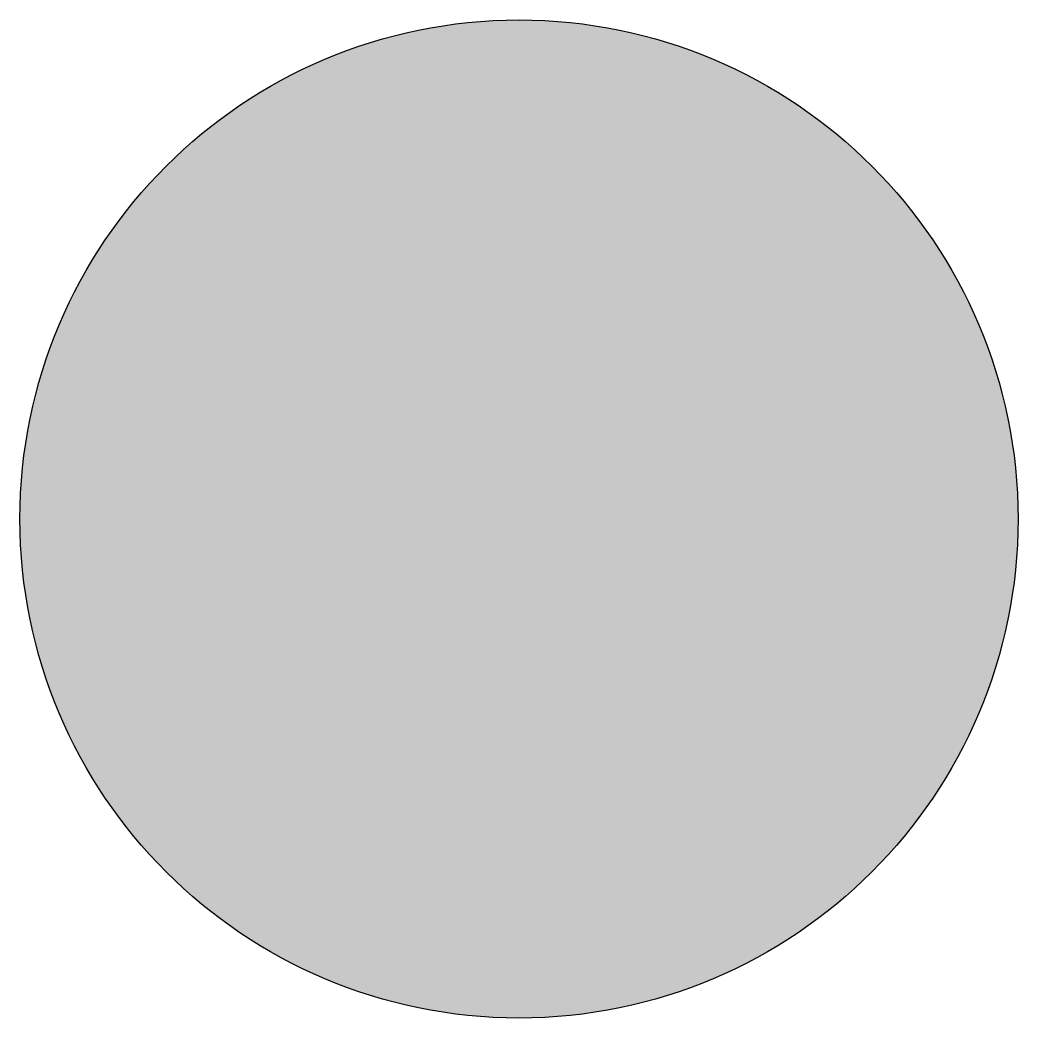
# Model space of a CAD drawing. Header units: millimetres. Extents: x -0.75 to 0.75, y -0.75 to 0.75.
import ezdxf

# ---------------------------------------------------------------- set-up
doc = ezdxf.new("R2010")
doc.units = ezdxf.units.MM

msp = doc.modelspace()

# ---------------------------------------------------------------- hatches: boundary and pattern name
msp.add_hatch(color=0).paths.add_polyline_path([(0.75, 0, 1), (-0.75, 0, 1)])

# ---------------------------------------------------------------- linework, layer by layer
at = {"color": 0}
msp.add_circle((0, 0), 0.75, dxfattribs=at)

doc.saveas('drawing.dxf')
